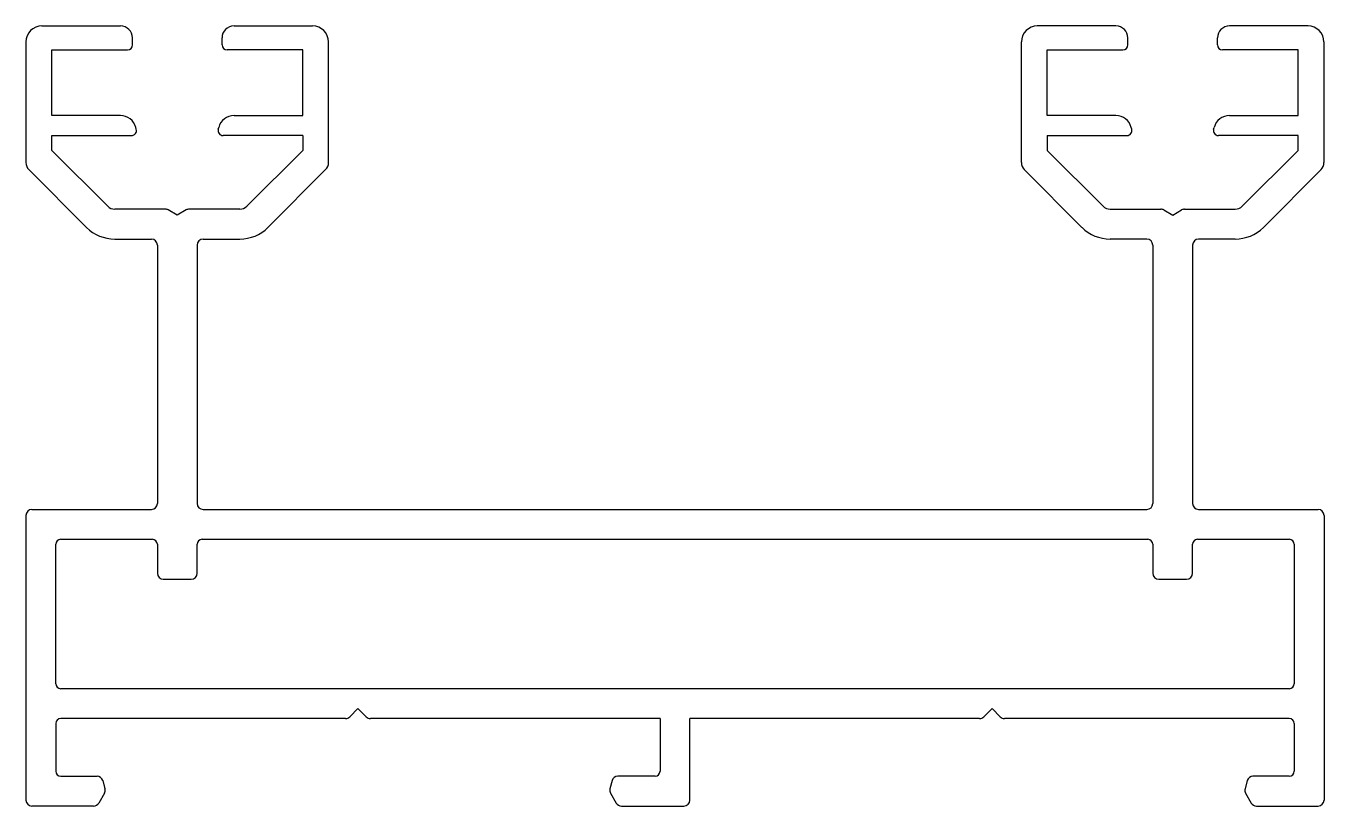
# Model space of a CAD drawing. Extents: x 2956.4 to 3021.6, y 1952.6 to 1991.8.
import ezdxf

# ---------------------------------------------------------------- set-up
doc = ezdxf.new("R2010")
doc.units = 0
doc.layers.get('0').update_dxf_attribs({"linetype": 'CONTINUOUS'})

msp = doc.modelspace()

# ---------------------------------------------------------------- linework, layer by layer
at = {"color": 0}
for p, q in [((2957.167, 1991.752), (2961.117, 1991.752)), ((2966.817, 1991.752), (2970.767, 1991.752)), ((3011.117, 1991.752), (3007.167, 1991.752)), ((3020.767, 1991.752), (3016.817, 1991.752)), ((2956.367, 1990.952), (2956.367, 1984.891)), ((2961.717, 1990.802), (2961.717, 1991.152)), ((2966.217, 1990.802), (2966.217, 1991.152)), ((2971.567, 1984.891), (2971.567, 1990.952)), ((3006.367, 1984.891), (3006.367, 1990.952)), ((3011.717, 1990.802), (3011.717, 1991.152)), ((3016.217, 1990.802), (3016.217, 1991.152)), ((3021.567, 1990.952), (3021.567, 1984.891)), ((2957.667, 1990.552), (2961.467, 1990.552)), ((2957.667, 1987.252), (2957.667, 1990.552)), ((2970.267, 1990.552), (2966.467, 1990.552)), ((2970.267, 1987.252), (2970.267, 1990.552)), ((3007.667, 1987.252), (3007.667, 1990.552)), ((3007.667, 1990.552), (3011.467, 1990.552)), ((3020.267, 1990.552), (3016.467, 1990.552)), ((3020.267, 1987.252), (3020.267, 1990.552)), ((2961.111, 1987.252), (2957.667, 1987.252)), ((2966.823, 1987.252), (2970.267, 1987.252)), ((3011.111, 1987.252), (3007.667, 1987.252)), ((3016.823, 1987.252), (3020.267, 1987.252)), ((2957.667, 1986.252), (2961.667, 1986.252)), ((2957.667, 1985.505), (2957.667, 1986.252)), ((2961.908, 1986.567), (2961.884, 1986.659)), ((2966.025, 1986.567), (2966.05, 1986.659)), ((2970.267, 1986.252), (2966.267, 1986.252)), ((2970.267, 1986.252), (2970.267, 1985.505)), ((3007.667, 1986.252), (3007.667, 1985.505)), ((3007.667, 1986.252), (3011.667, 1986.252)), ((3011.908, 1986.567), (3011.884, 1986.659)), ((3016.025, 1986.567), (3016.05, 1986.659)), ((3020.267, 1986.252), (3016.267, 1986.252)), ((3020.267, 1985.505), (3020.267, 1986.252)), ((2957.667, 1985.505), (2960.473, 1982.699)), ((2970.267, 1985.505), (2967.461, 1982.699)), ((3007.667, 1985.505), (3010.473, 1982.699)), ((3020.267, 1985.505), (3017.461, 1982.699)), ((2956.513, 1984.537), (2959.413, 1981.638)), ((2971.42, 1984.537), (2968.521, 1981.638)), ((3006.513, 1984.537), (3009.412, 1981.638)), ((3021.42, 1984.537), (3018.521, 1981.638)), ((2963.367, 1982.552), (2960.827, 1982.552)), ((2963.967, 1982.252), (2963.517, 1982.512)), ((2964.417, 1982.512), (2963.967, 1982.252)), ((2967.107, 1982.552), (2964.567, 1982.552)), ((3010.827, 1982.552), (3013.367, 1982.552)), ((3013.517, 1982.512), (3013.967, 1982.252)), ((3013.967, 1982.252), (3014.417, 1982.512)), ((3014.567, 1982.552), (3017.107, 1982.552)), ((2960.827, 1981.052), (2962.667, 1981.052)), ((2965.267, 1981.052), (2967.107, 1981.052)), ((3012.667, 1981.052), (3010.827, 1981.052)), ((3017.107, 1981.052), (3015.267, 1981.052)), ((2962.967, 1980.752), (2962.967, 1967.773)), ((2964.967, 1980.752), (2964.967, 1967.773)), ((3012.967, 1980.752), (3012.967, 1967.773)), ((3014.967, 1980.752), (3014.967, 1967.773)), ((2956.667, 1967.473), (2962.667, 1967.473)), ((2965.267, 1967.473), (3012.667, 1967.473)), ((3015.267, 1967.473), (3021.27, 1967.473)), ((2956.367, 1967.173), (2956.367, 1952.88)), ((3021.57, 1967.173), (3021.57, 1952.88)), ((2958.117, 1965.973), (2962.717, 1965.973)), ((2965.217, 1965.973), (3012.717, 1965.973)), ((3015.217, 1965.973), (3019.82, 1965.973)), ((2957.867, 1958.723), (2957.867, 1965.723)), ((2962.967, 1965.723), (2962.967, 1964.273)), ((2964.967, 1964.273), (2964.967, 1965.723)), ((3012.967, 1965.723), (3012.967, 1964.273)), ((3014.967, 1964.273), (3014.967, 1965.723)), ((3020.07, 1965.723), (3020.07, 1958.723)), ((2963.267, 1963.973), (2964.667, 1963.973)), ((3013.267, 1963.973), (3014.667, 1963.973)), ((3019.82, 1958.473), (2958.117, 1958.473)), ((2973.042, 1957.473), (2972.63, 1957.061)), ((2973.454, 1957.061), (2973.042, 1957.473)), ((3004.893, 1957.473), (3004.481, 1957.061)), ((3005.306, 1957.061), (3004.893, 1957.473)), ((2972.418, 1956.973), (2958.117, 1956.973)), ((2988.217, 1956.973), (2973.666, 1956.973)), ((2988.217, 1956.973), (2988.217, 1954.33)), ((3004.269, 1956.973), (2989.717, 1956.973)), ((2989.717, 1952.88), (2989.717, 1956.973)), ((3019.82, 1956.973), (3005.518, 1956.973)), ((2957.867, 1956.723), (2957.867, 1954.33)), ((3020.07, 1956.723), (3020.07, 1954.33)), ((2958.117, 1954.08), (2959.936, 1954.08)), ((2960.226, 1953.858), (2960.335, 1953.45)), ((2985.808, 1953.858), (2985.699, 1953.45)), ((2987.967, 1954.08), (2986.098, 1954.08)), ((3017.711, 1953.858), (3017.602, 1953.45)), ((3019.82, 1954.08), (3018.001, 1954.08)), ((2960.305, 1953.223), (2960.02, 1952.73)), ((2985.729, 1953.223), (2986.013, 1952.73)), ((3017.632, 1953.223), (3017.917, 1952.73)), ((2959.761, 1952.58), (2956.667, 1952.58)), ((2986.273, 1952.58), (2989.417, 1952.58)), ((3018.176, 1952.58), (3021.27, 1952.58))]:
    msp.add_line(p, q, dxfattribs=at)
for centre, radius, start, end in [((2957.167, 1990.952), 0.8, 90, 180), ((2961.117, 1991.152), 0.6, 360, 90), ((2966.817, 1991.152), 0.6, 90, 180), ((2970.767, 1990.952), 0.8, 0, 90), ((3007.167, 1990.952), 0.8, 90, 180), ((3011.117, 1991.152), 0.6, 360, 90), ((3016.817, 1991.152), 0.6, 90, 180), ((3020.767, 1990.952), 0.8, 360, 90), ((2961.467, 1990.802), 0.25, 270, 360), ((2966.467, 1990.802), 0.25, 180, 270), ((3011.467, 1990.802), 0.25, 270, 360), ((3016.467, 1990.802), 0.25, 180, 270), ((2961.111, 1986.452), 0.8, 15, 90), ((2966.823, 1986.452), 0.8, 90, 165), ((3011.111, 1986.452), 0.8, 15, 90), ((3016.823, 1986.452), 0.8, 90, 165), ((2961.667, 1986.502), 0.25, 270, 15), ((2966.267, 1986.502), 0.25, 165, 270), ((3011.667, 1986.502), 0.25, 270, 15), ((3016.267, 1986.502), 0.25, 165, 270), ((2956.867, 1984.891), 0.5, 180, 225), ((2971.067, 1984.891), 0.5, 315, 0), ((3006.867, 1984.891), 0.5, 180, 225), ((3021.067, 1984.891), 0.5, 315, 0), ((2960.827, 1983.052), 0.5, 225, 270), ((2963.367, 1982.252), 0.3, 59.99927, 90), ((2964.567, 1982.252), 0.3, 90, 119.99595), ((2967.107, 1983.052), 0.5, 270, 315), ((3010.827, 1983.052), 0.5, 225, 270), ((3013.367, 1982.252), 0.3, 60.00405, 90), ((3014.567, 1982.252), 0.3, 90, 120.00073), ((3017.107, 1983.052), 0.5, 270, 315), ((2960.827, 1983.052), 2, 225, 270), ((2967.107, 1983.052), 2, 270, 315), ((3010.827, 1983.052), 2, 225, 270), ((3017.107, 1983.052), 2, 270, 315), ((2962.667, 1980.752), 0.3, 0, 90), ((2965.267, 1980.752), 0.3, 90, 180), ((3012.667, 1980.752), 0.3, 0, 90), ((3015.267, 1980.752), 0.3, 90, 180), ((2956.667, 1967.173), 0.3, 90, 180), ((2962.667, 1967.773), 0.3, 270, 0), ((2965.267, 1967.773), 0.3, 180, 270), ((3012.667, 1967.773), 0.3, 270, 0), ((3015.267, 1967.773), 0.3, 180, 270), ((3021.27, 1967.173), 0.3, 0, 90), ((2958.117, 1965.723), 0.25, 90, 180), ((2962.717, 1965.723), 0.25, 0, 90), ((2965.217, 1965.723), 0.25, 90, 180), ((3012.717, 1965.723), 0.25, 0, 90), ((3015.217, 1965.723), 0.25, 90, 180), ((3019.82, 1965.723), 0.25, 0, 90), ((2963.267, 1964.273), 0.3, 180, 270), ((2964.667, 1964.273), 0.3, 270, 0), ((3013.267, 1964.273), 0.3, 180, 270), ((3014.667, 1964.273), 0.3, 270, 0), ((2958.117, 1958.723), 0.25, 180, 270), ((3019.82, 1958.723), 0.25, 270, 0), ((2958.117, 1956.723), 0.25, 90, 180), ((2972.418, 1957.273), 0.3, 270, 315), ((2973.666, 1957.273), 0.3, 225, 270), ((3004.269, 1957.273), 0.3, 270, 315), ((3005.518, 1957.273), 0.3, 225, 270), ((3019.82, 1956.723), 0.25, 0, 90), ((2958.117, 1954.33), 0.25, 180, 270), ((2987.967, 1954.33), 0.25, 270, 0), ((3019.82, 1954.33), 0.25, 270, 0), ((2959.936, 1953.78), 0.3, 14.99793, 90), ((2986.098, 1953.78), 0.3, 90, 165.00207), ((3018.001, 1953.78), 0.3, 90, 165.00207), ((2956.667, 1952.88), 0.3, 180, 270), ((2960.045, 1953.373), 0.3, 329.98052, 14.99793), ((2985.989, 1953.373), 0.3, 165.00207, 210.01948), ((2989.417, 1952.88), 0.3, 270, 0), ((3017.892, 1953.373), 0.3, 165.00207, 210.01948), ((3021.27, 1952.88), 0.3, 270, 0), ((2959.761, 1952.88), 0.3, 270, 329.98052), ((2986.273, 1952.88), 0.3, 210.01948, 270), ((3018.176, 1952.88), 0.3, 210.01948, 270)]:
    msp.add_arc(centre, radius, start, end, dxfattribs=at)

doc.saveas('drawing.dxf')
